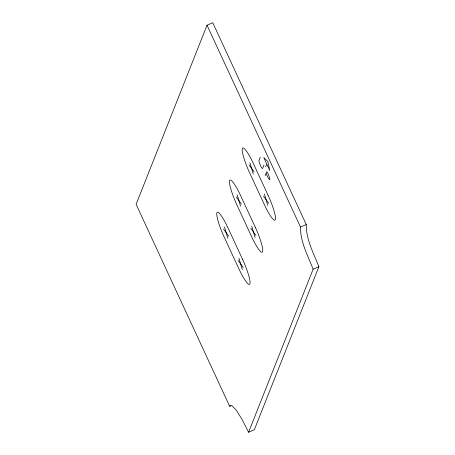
<?xml version="1.0" encoding="UTF-8"?>
<svg xmlns="http://www.w3.org/2000/svg" width="455" height="455" viewBox="0 0 455 455"><rect width="100%" height="100%" fill="white"/><g stroke="black" fill="none" stroke-linecap="round" stroke-linejoin="round"><path stroke-width="0.68" d="M207.019 25.235L300.499 227.034C300.317 241.929 307.808 255.664 313.137 269.212L248.584 432.25L242.287 419.794L236.469 410.455L232.01 405.661L229.587 406.139L136.108 204.335L207.019 25.235L212.775 22.75L306.255 224.548C306.073 239.444 313.563 253.179 318.892 266.727L254.339 429.765L248.584 432.25M260.305 157.151L258.958 160.552A4.396 0.711 66.7 0 0 260.414 165.415A4.396 0.711 66.7 0 0 262.609 168.43L263.957 165.023M265.686 166.775L266.767 164.045L269.752 170.494L267.807 161.423L263.781 157.601L266.556 163.59M265.191 175.636L266.687 171.853A2.383 0.387 66.7 0 1 267.876 173.486L268.183 174.151A4.897 0.796 66.7 0 1 269.809 179.571A4.897 0.796 66.7 0 1 267.364 176.216L266.277 173.867M300.499 227.034L306.255 224.548M313.137 269.212L318.892 266.727M229.587 406.139L230.867 405.581M249.044 164.875L254.157 171.905M263.542 196.179L268.655 203.209M236.321 197.004L241.434 204.033M250.819 228.302L255.938 235.332M223.604 229.127L228.717 236.156M238.101 260.431L243.215 267.46M264.395 194.012L267.802 205.37M249.897 162.714L253.298 174.072M251.678 226.141L255.079 237.493M237.18 194.842L240.581 206.195M238.96 258.264L242.361 269.622M224.457 226.965L227.858 238.323M267.955 195.007L253.452 163.709A22.232 3.606 66.7 0 0 242.373 148.472A22.232 3.606 66.7 0 0 249.744 173.076L264.241 204.375A22.232 3.606 66.7 0 0 275.326 219.611A22.232 3.606 66.7 0 0 267.955 195.007M255.232 227.13L240.735 195.832A22.232 3.606 66.7 0 0 229.65 180.601A22.232 3.606 66.7 0 0 237.027 205.205L251.524 236.503A22.232 3.606 66.7 0 0 262.603 251.734A22.232 3.606 66.7 0 0 255.232 227.13M242.515 259.259L228.018 227.961A22.232 3.606 66.7 0 0 216.933 212.724A22.232 3.606 66.7 0 0 224.304 237.328L238.807 268.626A22.232 3.606 66.7 0 0 249.886 283.863A22.232 3.606 66.7 0 0 242.515 259.259"/></g></svg>
